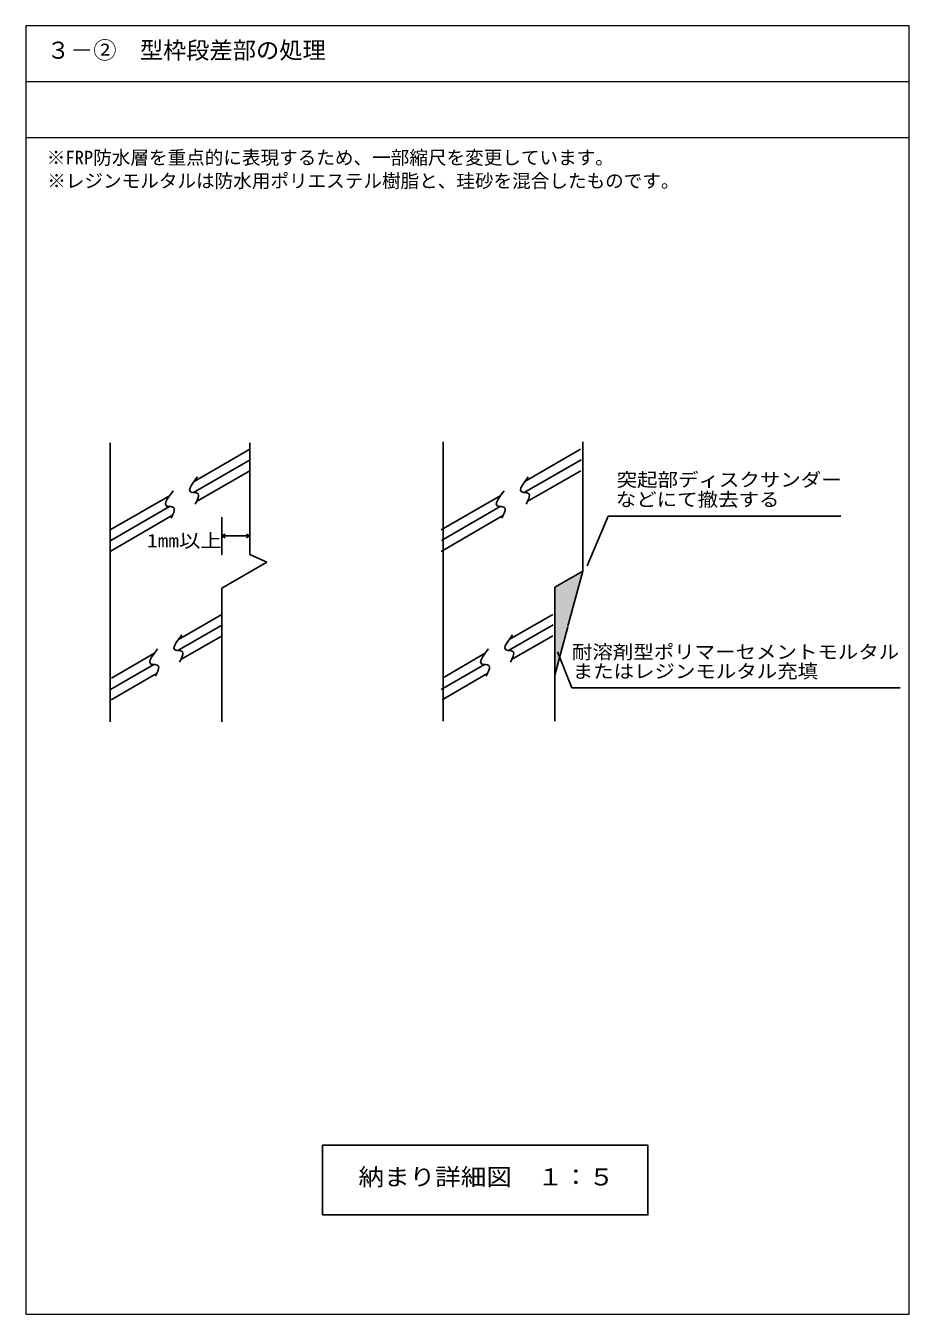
# Model space of a CAD drawing. Units: millimetres, scale not verified. Extents: x -477 to 473, y -813 to 572.
import ezdxf
from ezdxf.enums import TextEntityAlignment as Align

# ---------------------------------------------------------------- set-up
doc = ezdxf.new("R2010")
doc.units = ezdxf.units.MM
doc.header["$LTSCALE"] = 5
for name, color, linetype in [('0-0_躯体', 4, 'Continuous'), ('0-1_文字・引き出し線など', 4, 'Continuous'), ('0-2_ハッチ・塗りつぶしなど', 8, 'Continuous'), ('1-0', 7, 'Continuous')]:
    doc.layers.add(name, color=color, linetype=linetype)
doc.layers.add('0-A', color=6, linetype='Continuous', lineweight=18)
doc.styles.add('ＭＳ ゴシック', font='')
doc.styles.get('ＭＳ ゴシック').set_extended_font_data('MS Gothic')

msp = doc.modelspace()

# ---------------------------------------------------------------- linework, layer by layer
at = {"layer": '0-0_躯体', "color": 6}
for p, q in [((-386.215, 123.165), (-386.215, -176.835)), ((-236.215, 123.165), (-236.215, 3.165)), ((-28.244, 124.197), (-28.244, -175.803)), ((121.756, 124.197), (121.756, 4.197)), ((-236.215, 3.165), (-217.992, -5.077)), ((121.756, 4.197), (121.756, -14.566)), ((-217.992, -5.077), (-266.215, -33.113)), ((121.756, -14.566), (91.756, -31.886)), ((121.756, -14.566), (105.887, -73.79)), ((-266.215, -33.113), (-266.215, -176.835)), ((91.756, -32.081), (91.756, -175.803)), ((105.703, -74.477), (91.756, -126.527))]:
    msp.add_line(p, q, dxfattribs=at)
at = {"layer": '0-0_躯体'}
for p, q in [((-296.167, 81.69), (-236.215, 116.303)), ((59.569, 81.69), (119.521, 116.303)), ((-296.833, 69.758), (-235.682, 105.064)), ((58.902, 69.758), (120.053, 105.064)), ((-293.546, 60.109), (-236.13, 93.258)), ((62.19, 60.109), (119.606, 93.258)), ((-386.215, 29.701), (-322.588, 66.436)), ((-30.479, 29.701), (33.148, 66.436)), ((-386.242, 6.591), (-319.167, 45.317)), ((-385.772, 18.409), (-322.669, 54.842)), ((-30.507, 6.591), (36.569, 45.317)), ((-30.037, 18.409), (33.067, 54.842)), ((-312.965, -88.136), (-266.187, -61.129)), ((42.771, -88.136), (89.549, -61.129)), ((-313.631, -100.068), (-265.588, -72.33)), ((42.104, -100.068), (90.148, -72.33)), ((-310.344, -109.717), (-265.934, -84.077)), ((45.392, -109.717), (89.802, -84.077)), ((-384.881, -129.657), (-339.386, -103.39)), ((-29.146, -129.657), (16.35, -103.39)), ((-386.068, -141.889), (-339.467, -114.984)), ((-385.183, -152.925), (-335.965, -124.509)), ((-30.332, -141.889), (16.269, -114.984)), ((-29.447, -152.925), (19.771, -124.509))]:
    msp.add_line(p, q, dxfattribs=at)
at = {"layer": '0-1_文字・引き出し線など'}
for p, q in [((284.065, 44.483), (399.233, 44.483)), ((-266.215, 23.165), (-262.75, 25.165)), ((-266.215, 23.165), (-236.399, 23.165)), ((-266.215, 23.165), (-262.75, 21.165)), ((-236.399, 23.165), (-239.863, 25.165)), ((-236.399, 23.165), (-239.863, 21.165)), ((94.828, -101.276), (110.219, -140.206)), ((396.337, -140.206), (463.022, -140.206))]:
    msp.add_line(p, q, dxfattribs=at)
for points in [[(-292.485, 86.507), (-294.078, 84.461), (-296.676, 81.015), (-298.858, 77.796), (-300.364, 74.949), (-300.931, 72.618), (-300.296, 70.946), (-299.273, 70.335), (-298.722, 70.172), (-297.619, 69.971), (-296.4, 69.827), (-295.153, 69.686), (-293.967, 69.496), (-292.93, 69.204), (-292.432, 68.967), (-291.798, 68.426), (-291.288, 67.116), (-291.4, 65.407), (-291.997, 63.384), (-292.945, 61.136), (-294.107, 58.75), (-294.826, 57.337)], [(63.25, 86.507), (61.657, 84.461), (59.06, 81.015), (56.877, 77.796), (55.371, 74.949), (54.805, 72.618), (55.44, 70.946), (56.462, 70.335), (57.014, 70.172), (58.117, 69.971), (59.336, 69.827), (60.582, 69.686), (61.768, 69.496), (62.805, 69.204), (63.304, 68.967), (63.938, 68.426), (64.448, 67.116), (64.336, 65.407), (63.738, 63.384), (62.79, 61.136), (61.628, 58.75), (60.909, 57.337)], [(-318.537, 71.466), (-320.13, 69.42), (-322.728, 65.974), (-324.91, 62.755), (-326.416, 59.908), (-326.983, 57.576), (-326.348, 55.905), (-325.325, 55.294), (-324.774, 55.131), (-323.671, 54.93), (-322.452, 54.786), (-321.205, 54.645), (-320.019, 54.455), (-318.982, 54.163), (-318.484, 53.926), (-317.85, 53.385), (-317.34, 52.075), (-317.452, 50.366), (-318.049, 48.343), (-318.997, 46.095), (-320.159, 43.709), (-320.878, 42.296)], [(37.198, 71.466), (35.605, 69.42), (33.008, 65.974), (30.825, 62.755), (29.319, 59.908), (28.753, 57.576), (29.388, 55.905), (30.41, 55.294), (30.962, 55.131), (32.065, 54.93), (33.284, 54.786), (34.53, 54.645), (35.716, 54.455), (36.753, 54.163), (37.252, 53.926), (37.886, 53.385), (38.396, 52.075), (38.284, 50.366), (37.686, 48.343), (36.738, 46.095), (35.576, 43.709), (34.857, 42.296)], [(-266.215, 43.165), (-266.215, 3.165), (-266.215, 43.165)], [(284.065, 44.483), (149.17, 44.483), (126.536, -8.932)], [(-309.283, -83.319), (-310.876, -85.365), (-313.474, -88.811), (-315.657, -92.03), (-317.162, -94.877), (-317.729, -97.208), (-317.094, -98.88), (-316.071, -99.49), (-315.52, -99.654), (-314.417, -99.855), (-313.198, -99.999), (-311.951, -100.14), (-310.765, -100.33), (-309.728, -100.622), (-309.23, -100.859), (-308.596, -101.4), (-308.086, -102.709), (-308.198, -104.419), (-308.795, -106.442), (-309.743, -108.69), (-310.906, -111.076), (-311.625, -112.489)], [(46.452, -83.319), (44.859, -85.365), (42.262, -88.811), (40.079, -92.03), (38.573, -94.877), (38.007, -97.208), (38.642, -98.88), (39.664, -99.49), (40.216, -99.654), (41.319, -99.855), (42.537, -99.999), (43.784, -100.14), (44.97, -100.33), (46.007, -100.622), (46.505, -100.859), (47.14, -101.4), (47.65, -102.709), (47.538, -104.419), (46.94, -106.442), (45.992, -108.69), (44.83, -111.076), (44.111, -112.489)], [(-335.335, -98.36), (-336.928, -100.406), (-339.526, -103.852), (-341.709, -107.071), (-343.214, -109.918), (-343.781, -112.249), (-343.146, -113.921), (-342.123, -114.532), (-341.572, -114.695), (-340.469, -114.896), (-339.25, -115.04), (-338.003, -115.181), (-336.817, -115.371), (-335.78, -115.663), (-335.282, -115.9), (-334.648, -116.441), (-334.138, -117.751), (-334.25, -119.46), (-334.847, -121.483), (-335.795, -123.731), (-336.958, -126.117), (-337.677, -127.53)], [(20.4, -98.36), (18.807, -100.406), (16.21, -103.852), (14.027, -107.071), (12.521, -109.918), (11.955, -112.249), (12.59, -113.921), (13.612, -114.532), (14.164, -114.695), (15.267, -114.896), (16.485, -115.04), (17.732, -115.181), (18.918, -115.371), (19.955, -115.663), (20.453, -115.9), (21.088, -116.441), (21.598, -117.751), (21.486, -119.46), (20.888, -121.483), (19.94, -123.731), (18.778, -126.117), (18.059, -127.53)], [(110.219, -140.206), (278.159, -140.206), (396.337, -140.206)]]:
    msp.add_lwpolyline(points, dxfattribs=at)
at = {"layer": '0-2_ハッチ・塗りつぶしなど'}
msp.add_solid([(91.04, -31.886), (121.04, -14.566), (91.04, -126.527)], dxfattribs=at)
at = {"layer": '0-A'}
for p, q in [((-477.092, 511.537), (472.899, 511.537)), ((-477.092, 451.537), (472.899, 451.537))]:
    msp.add_line(p, q, dxfattribs=at)
msp.add_lwpolyline([(-477.092, 571.537), (-477.092, -813.449), (472.899, -813.449), (472.899, 571.537)], close=True, dxfattribs=at)
at = {"layer": '1-0'}
msp.add_lwpolyline([(-158.093, -706.736), (191.907, -706.736), (191.907, -631.736), (-158.093, -631.736)], close=True, dxfattribs=at)

# ---------------------------------------------------------------- texts
at = {"layer": '0-1_文字・引き出し線など', "color": 7, "style": 'ＭＳ ゴシック'}
msp.add_text('※レジンモルタルは防水用ポリエステル樹脂と、珪砂を混合したものです。', height=14.66, dxfattribs=at).set_placement((-453.985, 393.088), align=Align.BOTTOM_LEFT)
for s, width, p in [('突起部ディスクサンダー', 1.1, (158.29, 71.854)), ('などにて撤去する', 1.1, (157.368, 50.628)), ('1㎜以上', 1.15, (-346.779, 6.332)), ('耐溶剤型ポリマーセメントモルタル', 1.1, (110.152, -113.266)), ('またはレジンモルタル充填', 1.1, (110.968, -134.058))]:
    msp.add_text(s, height=14.66, dxfattribs=dict(at, width=width)).set_placement(p, align=Align.BOTTOM_LEFT)
at = {"layer": '0-A', "color": 7, "style": 'ＭＳ ゴシック'}
for s, height, p in [('３－②\u3000型枠段差部の処理', 18.33, (-454.529, 530.608)), ('※FRP防水層を重点的に表現するため、一部縮尺を変更しています。', 14.66, (-454.529, 418.108))]:
    msp.add_text(s, height=height, dxfattribs=at).set_placement(p, align=Align.BOTTOM_LEFT)
at = {"layer": '1-0', "style": 'ＭＳ ゴシック', "width": 1.1}
msp.add_text('納まり詳細図\u3000１：５', height=18.33, dxfattribs=at).set_placement((-119.343, -680.508), align=Align.BOTTOM_LEFT)

doc.saveas('drawing.dxf')
